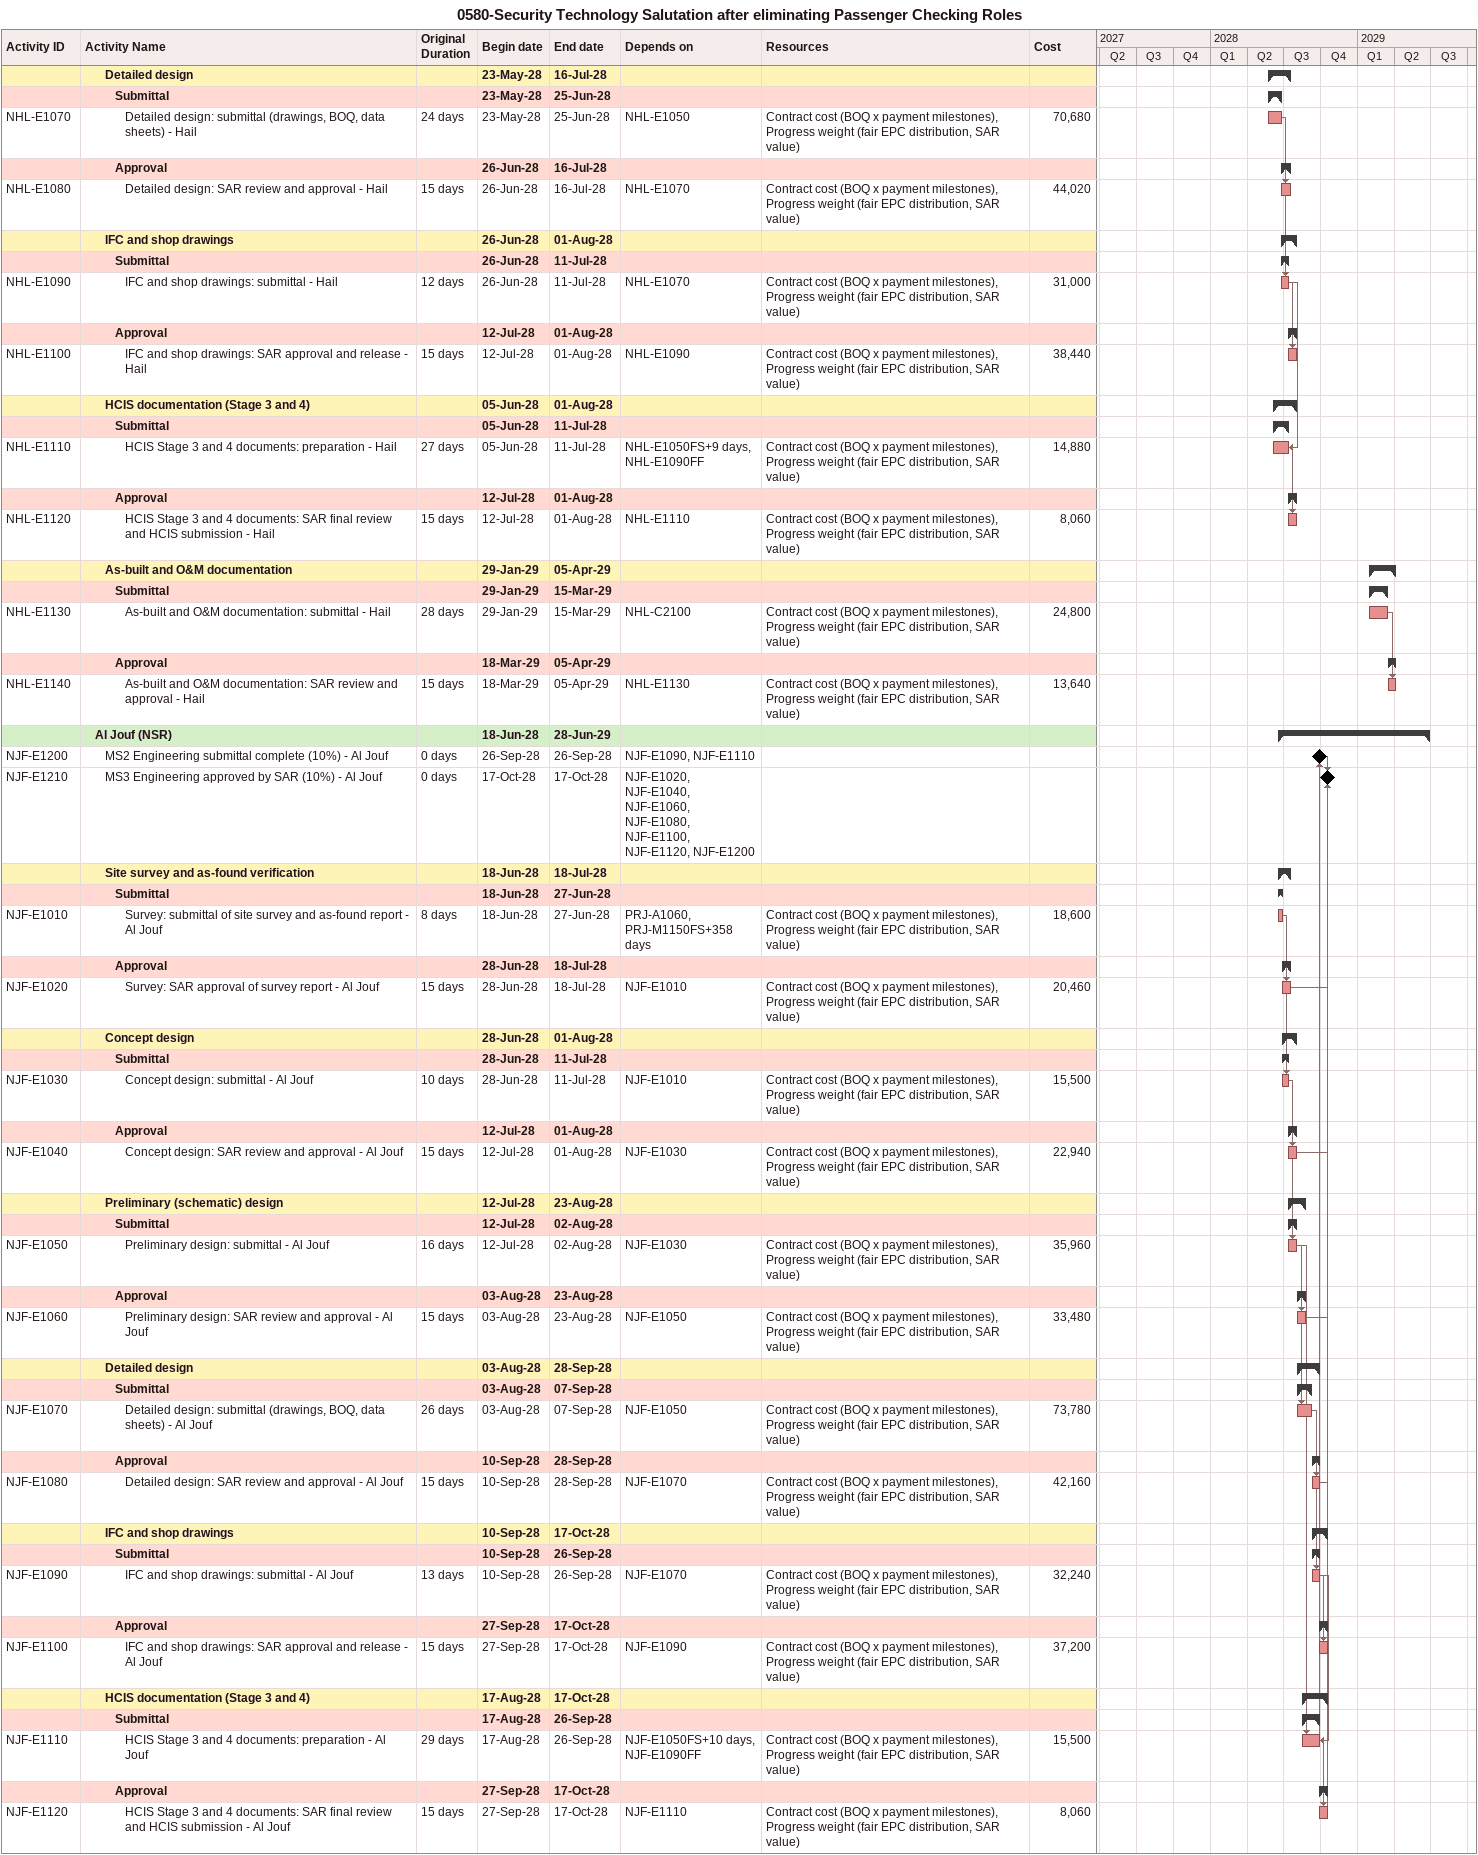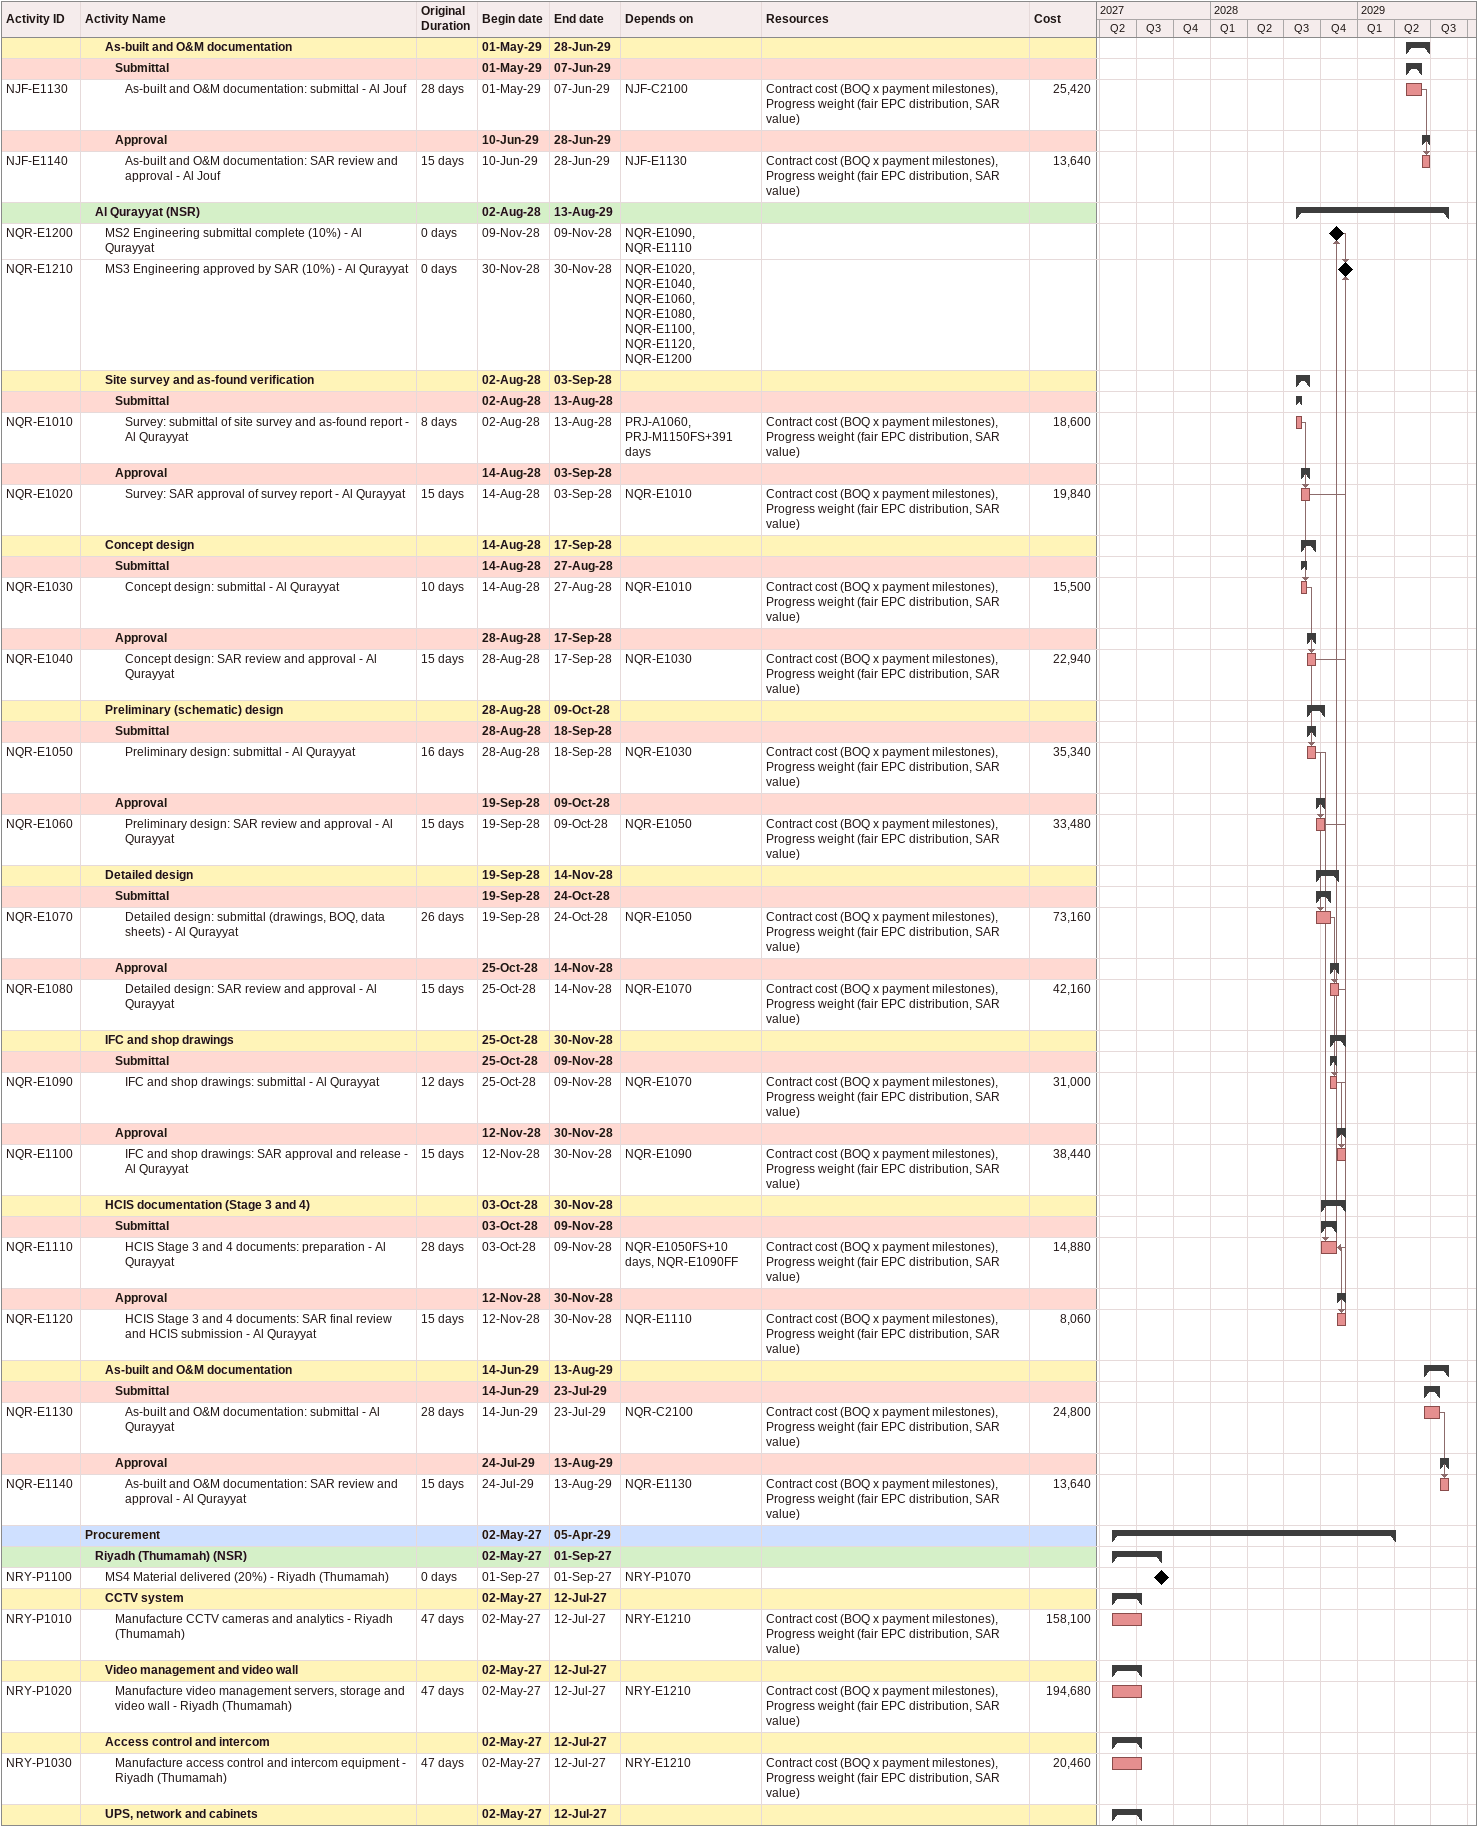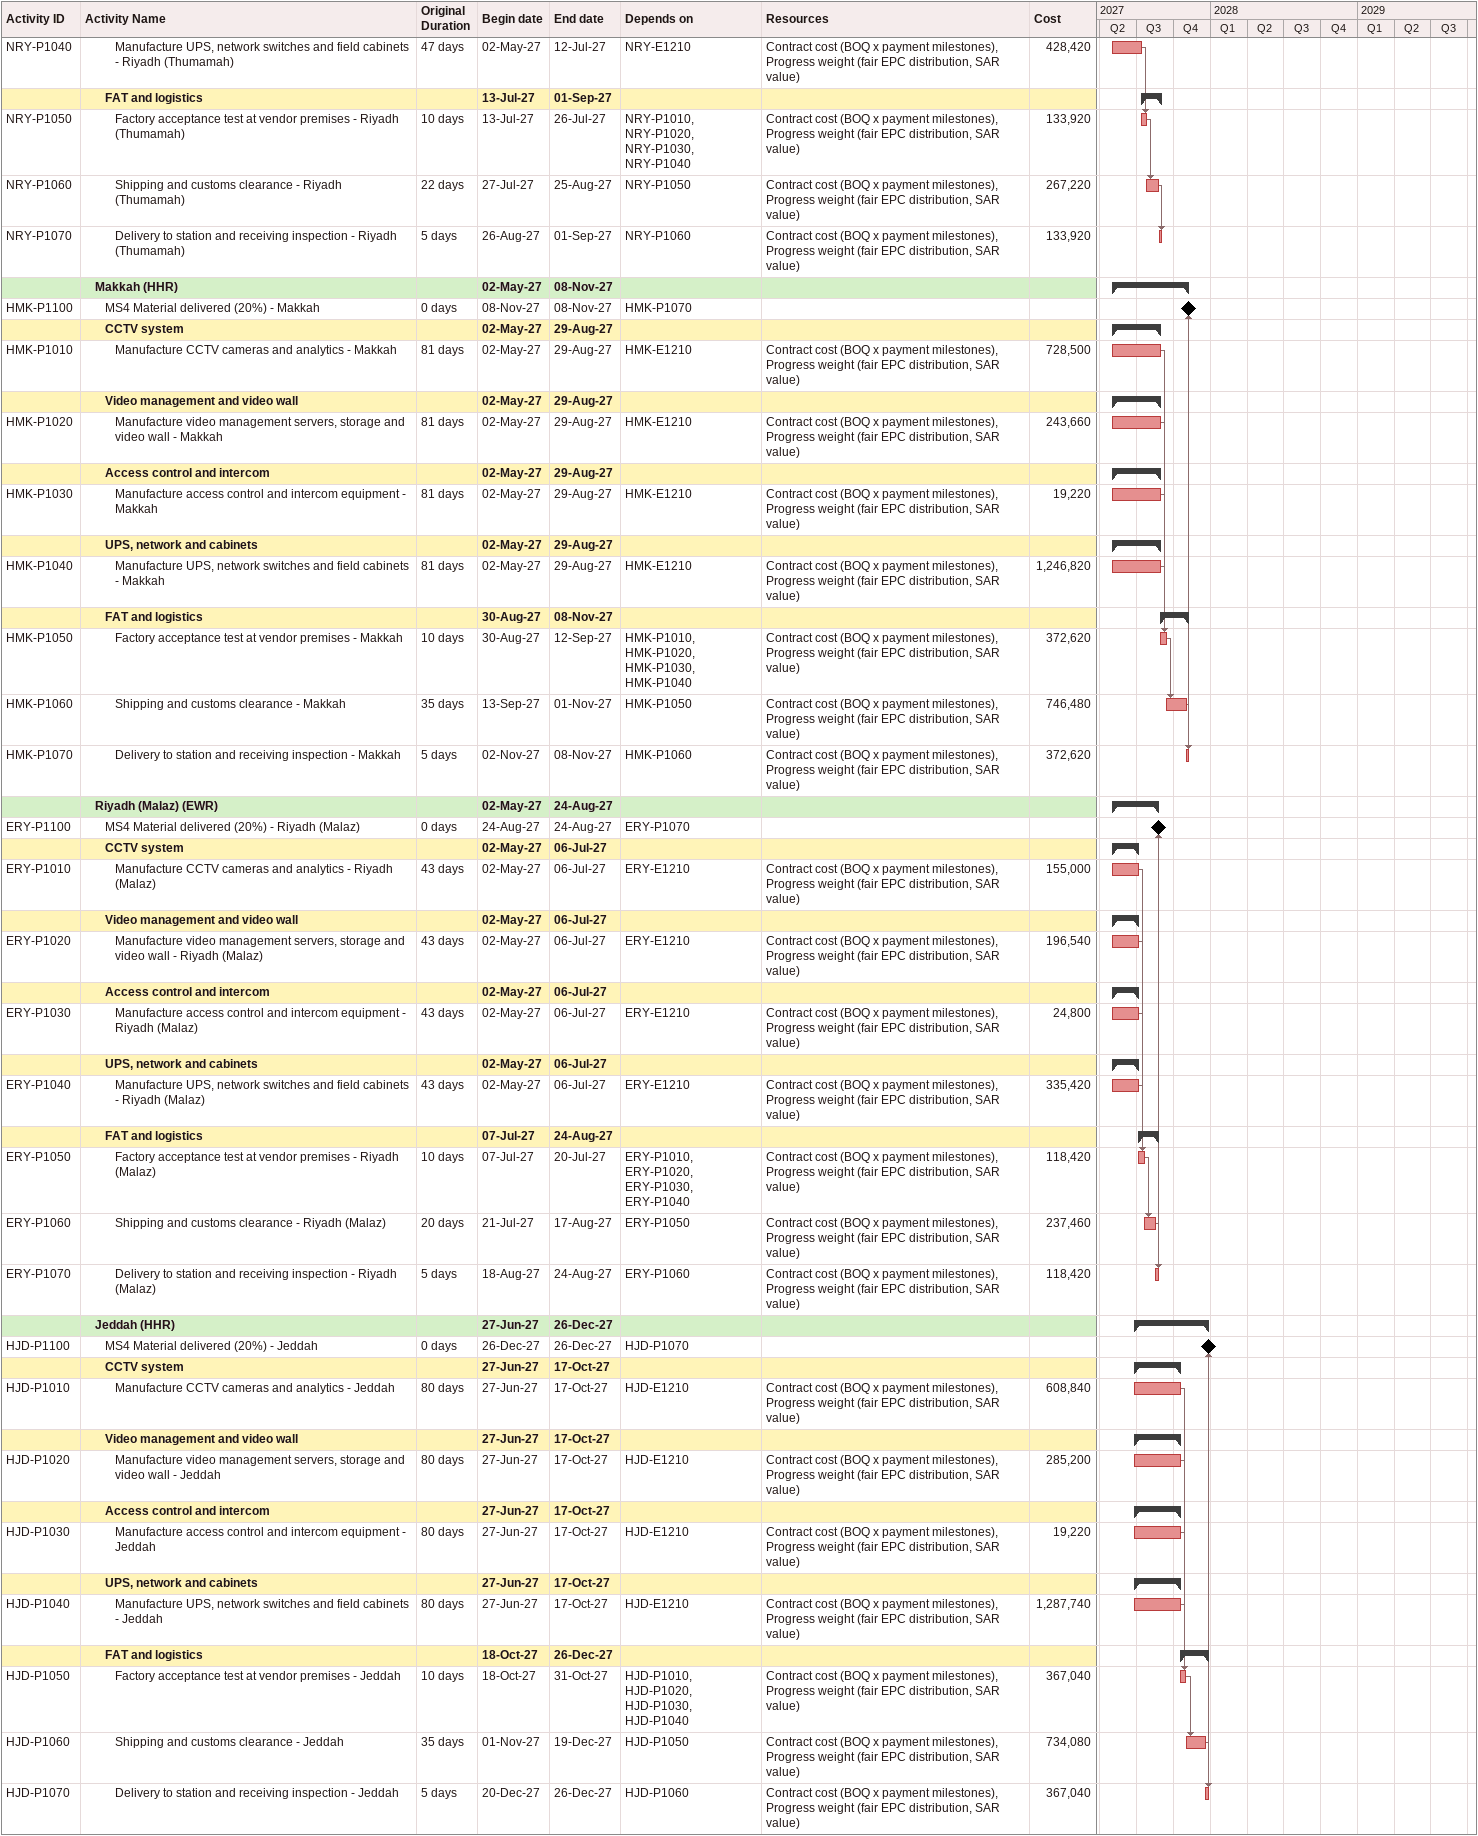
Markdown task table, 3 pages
0580-Security Technology Salutation after eliminating Passenger Checking Roles

| ID | Level | Task | Original duration | Start | Finish | Predecessors | Resources | Cost |
|---|---|---|---|---|---|---|---|---|
|  | 3 | **Detailed design** |  | 2028-05-23 | 2028-07-16 |  |  |  |
|  | 4 | **Submittal** |  | 2028-05-23 | 2028-06-25 |  |  |  |
| NHL-E1070 | 5 | Detailed design: submittal (drawings, BOQ, data sheets) - Hail | 24d | 2028-05-23 | 2028-06-25 | NHL-E1050 | Contract cost (BOQ x payment milestones), Progress weight (fair EPC distribution, SAR value) | 70680 |
|  | 4 | **Approval** |  | 2028-06-26 | 2028-07-16 |  |  |  |
| NHL-E1080 | 5 | Detailed design: SAR review and approval - Hail | 15d | 2028-06-26 | 2028-07-16 | NHL-E1070 | Contract cost (BOQ x payment milestones), Progress weight (fair EPC distribution, SAR value) | 44020 |
|  | 3 | **IFC and shop drawings** |  | 2028-06-26 | 2028-08-01 |  |  |  |
|  | 4 | **Submittal** |  | 2028-06-26 | 2028-07-11 |  |  |  |
| NHL-E1090 | 5 | IFC and shop drawings: submittal - Hail | 12d | 2028-06-26 | 2028-07-11 | NHL-E1070 | Contract cost (BOQ x payment milestones), Progress weight (fair EPC distribution, SAR value) | 31000 |
|  | 4 | **Approval** |  | 2028-07-12 | 2028-08-01 |  |  |  |
| NHL-E1100 | 5 | IFC and shop drawings: SAR approval and release - Hail | 15d | 2028-07-12 | 2028-08-01 | NHL-E1090 | Contract cost (BOQ x payment milestones), Progress weight (fair EPC distribution, SAR value) | 38440 |
|  | 3 | **HCIS documentation (Stage 3 and 4)** |  | 2028-06-05 | 2028-08-01 |  |  |  |
|  | 4 | **Submittal** |  | 2028-06-05 | 2028-07-11 |  |  |  |
| NHL-E1110 | 5 | HCIS Stage 3 and 4 documents: preparation - Hail | 27d | 2028-06-05 | 2028-07-11 | NHL-E1050FS+9d, NHL-E1090FF | Contract cost (BOQ x payment milestones), Progress weight (fair EPC distribution, SAR value) | 14880 |
|  | 4 | **Approval** |  | 2028-07-12 | 2028-08-01 |  |  |  |
| NHL-E1120 | 5 | HCIS Stage 3 and 4 documents: SAR final review and HCIS submission - Hail | 15d | 2028-07-12 | 2028-08-01 | NHL-E1110 | Contract cost (BOQ x payment milestones), Progress weight (fair EPC distribution, SAR value) | 8060 |
|  | 3 | **As-built and O&M documentation** |  | 2029-01-29 | 2029-04-05 |  |  |  |
|  | 4 | **Submittal** |  | 2029-01-29 | 2029-03-15 |  |  |  |
| NHL-E1130 | 5 | As-built and O&M documentation: submittal - Hail | 28d | 2029-01-29 | 2029-03-15 | NHL-C2100 | Contract cost (BOQ x payment milestones), Progress weight (fair EPC distribution, SAR value) | 24800 |
|  | 4 | **Approval** |  | 2029-03-18 | 2029-04-05 |  |  |  |
| NHL-E1140 | 5 | As-built and O&M documentation: SAR review and approval - Hail | 15d | 2029-03-18 | 2029-04-05 | NHL-E1130 | Contract cost (BOQ x payment milestones), Progress weight (fair EPC distribution, SAR value) | 13640 |
|  | 2 | **Al Jouf (NSR)** |  | 2028-06-18 | 2029-06-28 |  |  |  |
| NJF-E1200 | 3 | MS2 Engineering submittal complete (10%) - Al Jouf | 0d | 2028-09-26 | 2028-09-26 | NJF-E1090, NJF-E1110 |  |  |
| NJF-E1210 | 3 | MS3 Engineering approved by SAR (10%) - Al Jouf | 0d | 2028-10-17 | 2028-10-17 | NJF-E1020, NJF-E1040, NJF-E1060, NJF-E1080, NJF-E1100, NJF-E1120, NJF-E1200 |  |  |
|  | 3 | **Site survey and as-found verification** |  | 2028-06-18 | 2028-07-18 |  |  |  |
|  | 4 | **Submittal** |  | 2028-06-18 | 2028-06-27 |  |  |  |
| NJF-E1010 | 5 | Survey: submittal of site survey and as-found report - Al Jouf | 8d | 2028-06-18 | 2028-06-27 | PRJ-A1060, PRJ-M1150FS+358d | Contract cost (BOQ x payment milestones), Progress weight (fair EPC distribution, SAR value) | 18600 |
|  | 4 | **Approval** |  | 2028-06-28 | 2028-07-18 |  |  |  |
| NJF-E1020 | 5 | Survey: SAR approval of survey report - Al Jouf | 15d | 2028-06-28 | 2028-07-18 | NJF-E1010 | Contract cost (BOQ x payment milestones), Progress weight (fair EPC distribution, SAR value) | 20460 |
|  | 3 | **Concept design** |  | 2028-06-28 | 2028-08-01 |  |  |  |
|  | 4 | **Submittal** |  | 2028-06-28 | 2028-07-11 |  |  |  |
| NJF-E1030 | 5 | Concept design: submittal - Al Jouf | 10d | 2028-06-28 | 2028-07-11 | NJF-E1010 | Contract cost (BOQ x payment milestones), Progress weight (fair EPC distribution, SAR value) | 15500 |
|  | 4 | **Approval** |  | 2028-07-12 | 2028-08-01 |  |  |  |
| NJF-E1040 | 5 | Concept design: SAR review and approval - Al Jouf | 15d | 2028-07-12 | 2028-08-01 | NJF-E1030 | Contract cost (BOQ x payment milestones), Progress weight (fair EPC distribution, SAR value) | 22940 |
|  | 3 | **Preliminary (schematic) design** |  | 2028-07-12 | 2028-08-23 |  |  |  |
|  | 4 | **Submittal** |  | 2028-07-12 | 2028-08-02 |  |  |  |
| NJF-E1050 | 5 | Preliminary design: submittal - Al Jouf | 16d | 2028-07-12 | 2028-08-02 | NJF-E1030 | Contract cost (BOQ x payment milestones), Progress weight (fair EPC distribution, SAR value) | 35960 |
|  | 4 | **Approval** |  | 2028-08-03 | 2028-08-23 |  |  |  |
| NJF-E1060 | 5 | Preliminary design: SAR review and approval - Al Jouf | 15d | 2028-08-03 | 2028-08-23 | NJF-E1050 | Contract cost (BOQ x payment milestones), Progress weight (fair EPC distribution, SAR value) | 33480 |
|  | 3 | **Detailed design** |  | 2028-08-03 | 2028-09-28 |  |  |  |
|  | 4 | **Submittal** |  | 2028-08-03 | 2028-09-07 |  |  |  |
| NJF-E1070 | 5 | Detailed design: submittal (drawings, BOQ, data sheets) - Al Jouf | 26d | 2028-08-03 | 2028-09-07 | NJF-E1050 | Contract cost (BOQ x payment milestones), Progress weight (fair EPC distribution, SAR value) | 73780 |
|  | 4 | **Approval** |  | 2028-09-10 | 2028-09-28 |  |  |  |
| NJF-E1080 | 5 | Detailed design: SAR review and approval - Al Jouf | 15d | 2028-09-10 | 2028-09-28 | NJF-E1070 | Contract cost (BOQ x payment milestones), Progress weight (fair EPC distribution, SAR value) | 42160 |
|  | 3 | **IFC and shop drawings** |  | 2028-09-10 | 2028-10-17 |  |  |  |
|  | 4 | **Submittal** |  | 2028-09-10 | 2028-09-26 |  |  |  |
| NJF-E1090 | 5 | IFC and shop drawings: submittal - Al Jouf | 13d | 2028-09-10 | 2028-09-26 | NJF-E1070 | Contract cost (BOQ x payment milestones), Progress weight (fair EPC distribution, SAR value) | 32240 |
|  | 4 | **Approval** |  | 2028-09-27 | 2028-10-17 |  |  |  |
| NJF-E1100 | 5 | IFC and shop drawings: SAR approval and release - Al Jouf | 15d | 2028-09-27 | 2028-10-17 | NJF-E1090 | Contract cost (BOQ x payment milestones), Progress weight (fair EPC distribution, SAR value) | 37200 |
|  | 3 | **HCIS documentation (Stage 3 and 4)** |  | 2028-08-17 | 2028-10-17 |  |  |  |
|  | 4 | **Submittal** |  | 2028-08-17 | 2028-09-26 |  |  |  |
| NJF-E1110 | 5 | HCIS Stage 3 and 4 documents: preparation - Al Jouf | 29d | 2028-08-17 | 2028-09-26 | NJF-E1050FS+10d, NJF-E1090FF | Contract cost (BOQ x payment milestones), Progress weight (fair EPC distribution, SAR value) | 15500 |
|  | 4 | **Approval** |  | 2028-09-27 | 2028-10-17 |  |  |  |
| NJF-E1120 | 5 | HCIS Stage 3 and 4 documents: SAR final review and HCIS submission - Al Jouf | 15d | 2028-09-27 | 2028-10-17 | NJF-E1110 | Contract cost (BOQ x payment milestones), Progress weight (fair EPC distribution, SAR value) | 8060 |
|  | 3 | **As-built and O&M documentation** |  | 2029-05-01 | 2029-06-28 |  |  |  |
|  | 4 | **Submittal** |  | 2029-05-01 | 2029-06-07 |  |  |  |
| NJF-E1130 | 5 | As-built and O&M documentation: submittal - Al Jouf | 28d | 2029-05-01 | 2029-06-07 | NJF-C2100 | Contract cost (BOQ x payment milestones), Progress weight (fair EPC distribution, SAR value) | 25420 |
|  | 4 | **Approval** |  | 2029-06-10 | 2029-06-28 |  |  |  |
| NJF-E1140 | 5 | As-built and O&M documentation: SAR review and approval - Al Jouf | 15d | 2029-06-10 | 2029-06-28 | NJF-E1130 | Contract cost (BOQ x payment milestones), Progress weight (fair EPC distribution, SAR value) | 13640 |
|  | 2 | **Al Qurayyat (NSR)** |  | 2028-08-02 | 2029-08-13 |  |  |  |
| NQR-E1200 | 3 | MS2 Engineering submittal complete (10%) - Al Qurayyat | 0d | 2028-11-09 | 2028-11-09 | NQR-E1090, NQR-E1110 |  |  |
| NQR-E1210 | 3 | MS3 Engineering approved by SAR (10%) - Al Qurayyat | 0d | 2028-11-30 | 2028-11-30 | NQR-E1020, NQR-E1040, NQR-E1060, NQR-E1080, NQR-E1100, NQR-E1120, NQR-E1200 |  |  |
|  | 3 | **Site survey and as-found verification** |  | 2028-08-02 | 2028-09-03 |  |  |  |
|  | 4 | **Submittal** |  | 2028-08-02 | 2028-08-13 |  |  |  |
| NQR-E1010 | 5 | Survey: submittal of site survey and as-found report - Al Qurayyat | 8d | 2028-08-02 | 2028-08-13 | PRJ-A1060, PRJ-M1150FS+391d | Contract cost (BOQ x payment milestones), Progress weight (fair EPC distribution, SAR value) | 18600 |
|  | 4 | **Approval** |  | 2028-08-14 | 2028-09-03 |  |  |  |
| NQR-E1020 | 5 | Survey: SAR approval of survey report - Al Qurayyat | 15d | 2028-08-14 | 2028-09-03 | NQR-E1010 | Contract cost (BOQ x payment milestones), Progress weight (fair EPC distribution, SAR value) | 19840 |
|  | 3 | **Concept design** |  | 2028-08-14 | 2028-09-17 |  |  |  |
|  | 4 | **Submittal** |  | 2028-08-14 | 2028-08-27 |  |  |  |
| NQR-E1030 | 5 | Concept design: submittal - Al Qurayyat | 10d | 2028-08-14 | 2028-08-27 | NQR-E1010 | Contract cost (BOQ x payment milestones), Progress weight (fair EPC distribution, SAR value) | 15500 |
|  | 4 | **Approval** |  | 2028-08-28 | 2028-09-17 |  |  |  |
| NQR-E1040 | 5 | Concept design: SAR review and approval - Al Qurayyat | 15d | 2028-08-28 | 2028-09-17 | NQR-E1030 | Contract cost (BOQ x payment milestones), Progress weight (fair EPC distribution, SAR value) | 22940 |
|  | 3 | **Preliminary (schematic) design** |  | 2028-08-28 | 2028-10-09 |  |  |  |
|  | 4 | **Submittal** |  | 2028-08-28 | 2028-09-18 |  |  |  |
| NQR-E1050 | 5 | Preliminary design: submittal - Al Qurayyat | 16d | 2028-08-28 | 2028-09-18 | NQR-E1030 | Contract cost (BOQ x payment milestones), Progress weight (fair EPC distribution, SAR value) | 35340 |
|  | 4 | **Approval** |  | 2028-09-19 | 2028-10-09 |  |  |  |
| NQR-E1060 | 5 | Preliminary design: SAR review and approval - Al Qurayyat | 15d | 2028-09-19 | 2028-10-09 | NQR-E1050 | Contract cost (BOQ x payment milestones), Progress weight (fair EPC distribution, SAR value) | 33480 |
|  | 3 | **Detailed design** |  | 2028-09-19 | 2028-11-14 |  |  |  |
|  | 4 | **Submittal** |  | 2028-09-19 | 2028-10-24 |  |  |  |
| NQR-E1070 | 5 | Detailed design: submittal (drawings, BOQ, data sheets) - Al Qurayyat | 26d | 2028-09-19 | 2028-10-24 | NQR-E1050 | Contract cost (BOQ x payment milestones), Progress weight (fair EPC distribution, SAR value) | 73160 |
|  | 4 | **Approval** |  | 2028-10-25 | 2028-11-14 |  |  |  |
| NQR-E1080 | 5 | Detailed design: SAR review and approval - Al Qurayyat | 15d | 2028-10-25 | 2028-11-14 | NQR-E1070 | Contract cost (BOQ x payment milestones), Progress weight (fair EPC distribution, SAR value) | 42160 |
|  | 3 | **IFC and shop drawings** |  | 2028-10-25 | 2028-11-30 |  |  |  |
|  | 4 | **Submittal** |  | 2028-10-25 | 2028-11-09 |  |  |  |
| NQR-E1090 | 5 | IFC and shop drawings: submittal - Al Qurayyat | 12d | 2028-10-25 | 2028-11-09 | NQR-E1070 | Contract cost (BOQ x payment milestones), Progress weight (fair EPC distribution, SAR value) | 31000 |
|  | 4 | **Approval** |  | 2028-11-12 | 2028-11-30 |  |  |  |
| NQR-E1100 | 5 | IFC and shop drawings: SAR approval and release - Al Qurayyat | 15d | 2028-11-12 | 2028-11-30 | NQR-E1090 | Contract cost (BOQ x payment milestones), Progress weight (fair EPC distribution, SAR value) | 38440 |
|  | 3 | **HCIS documentation (Stage 3 and 4)** |  | 2028-10-03 | 2028-11-30 |  |  |  |
|  | 4 | **Submittal** |  | 2028-10-03 | 2028-11-09 |  |  |  |
| NQR-E1110 | 5 | HCIS Stage 3 and 4 documents: preparation - Al Qurayyat | 28d | 2028-10-03 | 2028-11-09 | NQR-E1050FS+10d, NQR-E1090FF | Contract cost (BOQ x payment milestones), Progress weight (fair EPC distribution, SAR value) | 14880 |
|  | 4 | **Approval** |  | 2028-11-12 | 2028-11-30 |  |  |  |
| NQR-E1120 | 5 | HCIS Stage 3 and 4 documents: SAR final review and HCIS submission - Al Qurayyat | 15d | 2028-11-12 | 2028-11-30 | NQR-E1110 | Contract cost (BOQ x payment milestones), Progress weight (fair EPC distribution, SAR value) | 8060 |
|  | 3 | **As-built and O&M documentation** |  | 2029-06-14 | 2029-08-13 |  |  |  |
|  | 4 | **Submittal** |  | 2029-06-14 | 2029-07-23 |  |  |  |
| NQR-E1130 | 5 | As-built and O&M documentation: submittal - Al Qurayyat | 28d | 2029-06-14 | 2029-07-23 | NQR-C2100 | Contract cost (BOQ x payment milestones), Progress weight (fair EPC distribution, SAR value) | 24800 |
|  | 4 | **Approval** |  | 2029-07-24 | 2029-08-13 |  |  |  |
| NQR-E1140 | 5 | As-built and O&M documentation: SAR review and approval - Al Qurayyat | 15d | 2029-07-24 | 2029-08-13 | NQR-E1130 | Contract cost (BOQ x payment milestones), Progress weight (fair EPC distribution, SAR value) | 13640 |
|  | 1 | **Procurement** |  | 2027-05-02 | 2029-04-05 |  |  |  |
|  | 2 | **Riyadh (Thumamah) (NSR)** |  | 2027-05-02 | 2027-09-01 |  |  |  |
| NRY-P1100 | 3 | MS4 Material delivered (20%) - Riyadh (Thumamah) | 0d | 2027-09-01 | 2027-09-01 | NRY-P1070 |  |  |
|  | 3 | **CCTV system** |  | 2027-05-02 | 2027-07-12 |  |  |  |
| NRY-P1010 | 4 | Manufacture CCTV cameras and analytics - Riyadh (Thumamah) | 47d | 2027-05-02 | 2027-07-12 | NRY-E1210 | Contract cost (BOQ x payment milestones), Progress weight (fair EPC distribution, SAR value) | 158100 |
|  | 3 | **Video management and video wall** |  | 2027-05-02 | 2027-07-12 |  |  |  |
| NRY-P1020 | 4 | Manufacture video management servers, storage and video wall - Riyadh (Thumamah) | 47d | 2027-05-02 | 2027-07-12 | NRY-E1210 | Contract cost (BOQ x payment milestones), Progress weight (fair EPC distribution, SAR value) | 194680 |
|  | 3 | **Access control and intercom** |  | 2027-05-02 | 2027-07-12 |  |  |  |
| NRY-P1030 | 4 | Manufacture access control and intercom equipment - Riyadh (Thumamah) | 47d | 2027-05-02 | 2027-07-12 | NRY-E1210 | Contract cost (BOQ x payment milestones), Progress weight (fair EPC distribution, SAR value) | 20460 |
|  | 3 | **UPS, network and cabinets** |  | 2027-05-02 | 2027-07-12 |  |  |  |
| NRY-P1040 | 4 | Manufacture UPS, network switches and field cabinets - Riyadh (Thumamah) | 47d | 2027-05-02 | 2027-07-12 | NRY-E1210 | Contract cost (BOQ x payment milestones), Progress weight (fair EPC distribution, SAR value) | 428420 |
|  | 3 | **FAT and logistics** |  | 2027-07-13 | 2027-09-01 |  |  |  |
| NRY-P1050 | 4 | Factory acceptance test at vendor premises - Riyadh (Thumamah) | 10d | 2027-07-13 | 2027-07-26 | NRY-P1010, NRY-P1020, NRY-P1030, NRY-P1040 | Contract cost (BOQ x payment milestones), Progress weight (fair EPC distribution, SAR value) | 133920 |
| NRY-P1060 | 4 | Shipping and customs clearance - Riyadh (Thumamah) | 22d | 2027-07-27 | 2027-08-25 | NRY-P1050 | Contract cost (BOQ x payment milestones), Progress weight (fair EPC distribution, SAR value) | 267220 |
| NRY-P1070 | 4 | Delivery to station and receiving inspection - Riyadh (Thumamah) | 5d | 2027-08-26 | 2027-09-01 | NRY-P1060 | Contract cost (BOQ x payment milestones), Progress weight (fair EPC distribution, SAR value) | 133920 |
|  | 2 | **Makkah (HHR)** |  | 2027-05-02 | 2027-11-08 |  |  |  |
| HMK-P1100 | 3 | MS4 Material delivered (20%) - Makkah | 0d | 2027-11-08 | 2027-11-08 | HMK-P1070 |  |  |
|  | 3 | **CCTV system** |  | 2027-05-02 | 2027-08-29 |  |  |  |
| HMK-P1010 | 4 | Manufacture CCTV cameras and analytics - Makkah | 81d | 2027-05-02 | 2027-08-29 | HMK-E1210 | Contract cost (BOQ x payment milestones), Progress weight (fair EPC distribution, SAR value) | 728500 |
|  | 3 | **Video management and video wall** |  | 2027-05-02 | 2027-08-29 |  |  |  |
| HMK-P1020 | 4 | Manufacture video management servers, storage and video wall - Makkah | 81d | 2027-05-02 | 2027-08-29 | HMK-E1210 | Contract cost (BOQ x payment milestones), Progress weight (fair EPC distribution, SAR value) | 243660 |
|  | 3 | **Access control and intercom** |  | 2027-05-02 | 2027-08-29 |  |  |  |
| HMK-P1030 | 4 | Manufacture access control and intercom equipment - Makkah | 81d | 2027-05-02 | 2027-08-29 | HMK-E1210 | Contract cost (BOQ x payment milestones), Progress weight (fair EPC distribution, SAR value) | 19220 |
|  | 3 | **UPS, network and cabinets** |  | 2027-05-02 | 2027-08-29 |  |  |  |
| HMK-P1040 | 4 | Manufacture UPS, network switches and field cabinets - Makkah | 81d | 2027-05-02 | 2027-08-29 | HMK-E1210 | Contract cost (BOQ x payment milestones), Progress weight (fair EPC distribution, SAR value) | 1246820 |
|  | 3 | **FAT and logistics** |  | 2027-08-30 | 2027-11-08 |  |  |  |
| HMK-P1050 | 4 | Factory acceptance test at vendor premises - Makkah | 10d | 2027-08-30 | 2027-09-12 | HMK-P1010, HMK-P1020, HMK-P1030, HMK-P1040 | Contract cost (BOQ x payment milestones), Progress weight (fair EPC distribution, SAR value) | 372620 |
| HMK-P1060 | 4 | Shipping and customs clearance - Makkah | 35d | 2027-09-13 | 2027-11-01 | HMK-P1050 | Contract cost (BOQ x payment milestones), Progress weight (fair EPC distribution, SAR value) | 746480 |
| HMK-P1070 | 4 | Delivery to station and receiving inspection - Makkah | 5d | 2027-11-02 | 2027-11-08 | HMK-P1060 | Contract cost (BOQ x payment milestones), Progress weight (fair EPC distribution, SAR value) | 372620 |
|  | 2 | **Riyadh (Malaz) (EWR)** |  | 2027-05-02 | 2027-08-24 |  |  |  |
| ERY-P1100 | 3 | MS4 Material delivered (20%) - Riyadh (Malaz) | 0d | 2027-08-24 | 2027-08-24 | ERY-P1070 |  |  |
|  | 3 | **CCTV system** |  | 2027-05-02 | 2027-07-06 |  |  |  |
| ERY-P1010 | 4 | Manufacture CCTV cameras and analytics - Riyadh (Malaz) | 43d | 2027-05-02 | 2027-07-06 | ERY-E1210 | Contract cost (BOQ x payment milestones), Progress weight (fair EPC distribution, SAR value) | 155000 |
|  | 3 | **Video management and video wall** |  | 2027-05-02 | 2027-07-06 |  |  |  |
| ERY-P1020 | 4 | Manufacture video management servers, storage and video wall - Riyadh (Malaz) | 43d | 2027-05-02 | 2027-07-06 | ERY-E1210 | Contract cost (BOQ x payment milestones), Progress weight (fair EPC distribution, SAR value) | 196540 |
|  | 3 | **Access control and intercom** |  | 2027-05-02 | 2027-07-06 |  |  |  |
| ERY-P1030 | 4 | Manufacture access control and intercom equipment - Riyadh (Malaz) | 43d | 2027-05-02 | 2027-07-06 | ERY-E1210 | Contract cost (BOQ x payment milestones), Progress weight (fair EPC distribution, SAR value) | 24800 |
|  | 3 | **UPS, network and cabinets** |  | 2027-05-02 | 2027-07-06 |  |  |  |
| ERY-P1040 | 4 | Manufacture UPS, network switches and field cabinets - Riyadh (Malaz) | 43d | 2027-05-02 | 2027-07-06 | ERY-E1210 | Contract cost (BOQ x payment milestones), Progress weight (fair EPC distribution, SAR value) | 335420 |
|  | 3 | **FAT and logistics** |  | 2027-07-07 | 2027-08-24 |  |  |  |
| ERY-P1050 | 4 | Factory acceptance test at vendor premises - Riyadh (Malaz) | 10d | 2027-07-07 | 2027-07-20 | ERY-P1010, ERY-P1020, ERY-P1030, ERY-P1040 | Contract cost (BOQ x payment milestones), Progress weight (fair EPC distribution, SAR value) | 118420 |
| ERY-P1060 | 4 | Shipping and customs clearance - Riyadh (Malaz) | 20d | 2027-07-21 | 2027-08-17 | ERY-P1050 | Contract cost (BOQ x payment milestones), Progress weight (fair EPC distribution, SAR value) | 237460 |
| ERY-P1070 | 4 | Delivery to station and receiving inspection - Riyadh (Malaz) | 5d | 2027-08-18 | 2027-08-24 | ERY-P1060 | Contract cost (BOQ x payment milestones), Progress weight (fair EPC distribution, SAR value) | 118420 |
|  | 2 | **Jeddah (HHR)** |  | 2027-06-27 | 2027-12-26 |  |  |  |
| HJD-P1100 | 3 | MS4 Material delivered (20%) - Jeddah | 0d | 2027-12-26 | 2027-12-26 | HJD-P1070 |  |  |
|  | 3 | **CCTV system** |  | 2027-06-27 | 2027-10-17 |  |  |  |
| HJD-P1010 | 4 | Manufacture CCTV cameras and analytics - Jeddah | 80d | 2027-06-27 | 2027-10-17 | HJD-E1210 | Contract cost (BOQ x payment milestones), Progress weight (fair EPC distribution, SAR value) | 608840 |
|  | 3 | **Video management and video wall** |  | 2027-06-27 | 2027-10-17 |  |  |  |
| HJD-P1020 | 4 | Manufacture video management servers, storage and video wall - Jeddah | 80d | 2027-06-27 | 2027-10-17 | HJD-E1210 | Contract cost (BOQ x payment milestones), Progress weight (fair EPC distribution, SAR value) | 285200 |
|  | 3 | **Access control and intercom** |  | 2027-06-27 | 2027-10-17 |  |  |  |
| HJD-P1030 | 4 | Manufacture access control and intercom equipment - Jeddah | 80d | 2027-06-27 | 2027-10-17 | HJD-E1210 | Contract cost (BOQ x payment milestones), Progress weight (fair EPC distribution, SAR value) | 19220 |
|  | 3 | **UPS, network and cabinets** |  | 2027-06-27 | 2027-10-17 |  |  |  |
| HJD-P1040 | 4 | Manufacture UPS, network switches and field cabinets - Jeddah | 80d | 2027-06-27 | 2027-10-17 | HJD-E1210 | Contract cost (BOQ x payment milestones), Progress weight (fair EPC distribution, SAR value) | 1287740 |
|  | 3 | **FAT and logistics** |  | 2027-10-18 | 2027-12-26 |  |  |  |
| HJD-P1050 | 4 | Factory acceptance test at vendor premises - Jeddah | 10d | 2027-10-18 | 2027-10-31 | HJD-P1010, HJD-P1020, HJD-P1030, HJD-P1040 | Contract cost (BOQ x payment milestones), Progress weight (fair EPC distribution, SAR value) | 367040 |
| HJD-P1060 | 4 | Shipping and customs clearance - Jeddah | 35d | 2027-11-01 | 2027-12-19 | HJD-P1050 | Contract cost (BOQ x payment milestones), Progress weight (fair EPC distribution, SAR value) | 734080 |
| HJD-P1070 | 4 | Delivery to station and receiving inspection - Jeddah | 5d | 2027-12-20 | 2027-12-26 | HJD-P1060 | Contract cost (BOQ x payment milestones), Progress weight (fair EPC distribution, SAR value) | 367040 |
